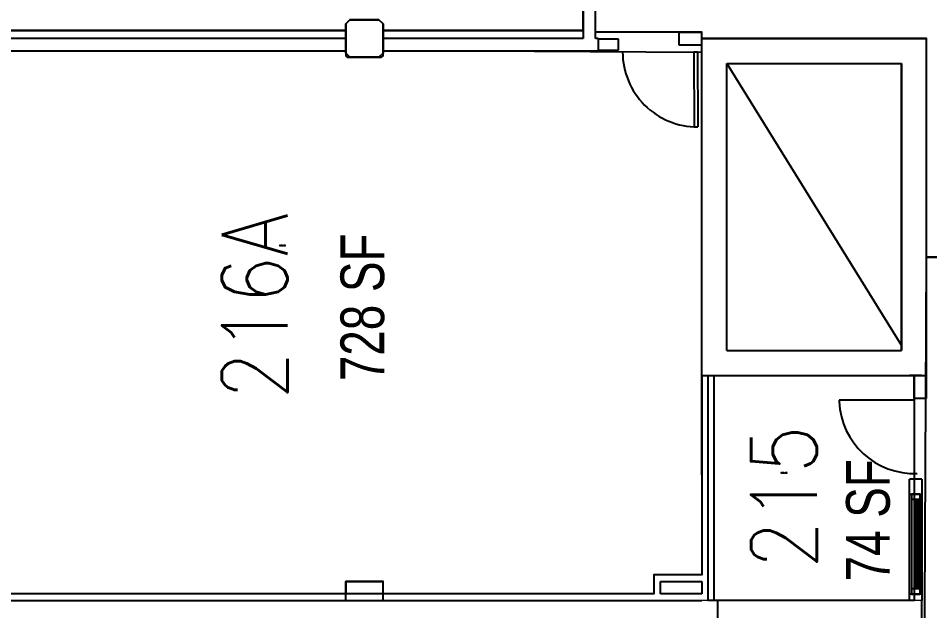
# Model space of a CAD drawing. Header units: inches. Extents: x -234 to 3525, y 0 to 2715.
# Drawn here: x 373.8 to 811.5, y 1345 to 1629.7 of the extents above; entities that cross this region are included whole.
import ezdxf
from ezdxf.enums import TextEntityAlignment as Align

# ---------------------------------------------------------------- set-up
doc = ezdxf.new("R2010")
doc.units = ezdxf.units.IN
doc.header["$LTSCALE"] = 10
doc.header["$MEASUREMENT"] = 0
doc.layers.get('0').update_dxf_attribs({"linetype": 'CONTINUOUS'})
for name, color, linetype in [('A-COL', 5, 'CONTINUOUS'), ('A-DOOR', 2, 'CONTINUOUS'), ('A-FLOR', 3, 'CONTINUOUS'), ('A-GLAZ', 1, 'CONTINUOUS'), ('A-IDEN-RNUM', 7, 'CONTINUOUS'), ('A-IDEN-SNUM', 4, 'CONTINUOUS'), ('A-IDEN-VNUM', 4, 'CONTINUOUS'), ('A-WALL', 5, 'CONTINUOUS'), ('AREA-ASSIGN', 7, 'CONTINUOUS'), ('AREA-TEXT', 3, 'CONTINUOUS')]:
    doc.layers.add(name, color=color, linetype=linetype)
doc.styles.add('AREA', font='arial.ttf', dxfattribs={"width": 0.75, "height": 21})
doc.styles.add('ROOMSNUMBER', font='TXT.SHX', dxfattribs={"height": 0.03})
doc.styles.add('ROOMVNUMBER', font='simplex.shx', dxfattribs={"width": 0.85})

# ---------------------------------------------------------------- blocks, each defined once
blk = doc.blocks.new('COL')
at = {"layer": 'A-COL'}
blk.add_lwpolyline([(9, 7), (9, -7), (7, -9), (-7, -9), (-9, -7), (-9, 7), (-7, 9), (7, 9)], close=True, dxfattribs=at)

msp = doc.modelspace()

# ---------------------------------------------------------------- linework, layer by layer
at = {"layer": 'A-DOOR'}
for p, q in [((700, 1613.5), (698.25, 1613.5)), ((698.25, 1613.5), (698.31, 1577.54)), ((700, 1613.5), (700.06, 1577.5)), ((804, 1446.25), (768, 1446.25)), ((768, 1446.25), (768, 1445.5))]:
    msp.add_line(p, q, dxfattribs=at)
for centre, radius, start, end in [((700, 1613.5), 36, 180, 270.1), ((804, 1447), 36.03, 182.3859, 272.3859)]:
    msp.add_arc(centre, radius, start, end, dxfattribs=at)
at = {"layer": 'A-FLOR'}
for p, q in [((714, 1608), (798, 1472.52)), ((714, 1608), (798, 1608)), ((714, 1470), (714, 1608)), ((798, 1608), (798, 1470)), ((714, 1470), (798, 1470))]:
    msp.add_line(p, q, dxfattribs=at)
at = {"layer": 'A-GLAZ'}
for p, q in [((806.75, 1401), (802.75, 1401)), ((802.75, 1401), (802.75, 1353)), ((802.75, 1401), (806.75, 1401)), ((804, 1401), (804, 1353)), ((806.75, 1401), (806.75, 1353)), ((807, 1401), (807, 1353)), ((806.75, 1398.5), (802.75, 1398.5)), ((804.75, 1398.5), (804.75, 1355.5)), ((805.75, 1398.5), (805.75, 1355.5)), ((806.75, 1355.5), (802.75, 1355.5)), ((806.75, 1353), (802.75, 1353)), ((802.75, 1353), (806.75, 1353))]:
    msp.add_line(p, q, dxfattribs=at)
at = {"layer": 'A-WALL'}
for p, q in [((645, 1623), (645, 1737)), ((651, 1623), (651, 1737)), ((651, 1620), (651, 1734.25)), ((531, 1627), (531, 1623.87)), ((549, 1623.87), (549, 1627)), ((279, 1623.87), (531, 1623.87)), ((531, 1620), (297, 1620)), ((531, 1623.87), (531, 1620)), ((531, 1620), (531, 1614)), ((549, 1620), (549, 1623.87)), ((549, 1623.87), (645, 1623.87)), ((549, 1614), (549, 1620)), ((645, 1620), (549, 1620)), ((645, 1623.87), (645, 1620)), ((652.25, 1620), (651, 1620)), ((652.25, 1619.62), (652.25, 1620)), ((691, 1623), (691, 1617)), ((691, 1623), (702, 1623)), ((702, 1620), (702, 1623)), ((702, 1458), (702, 1620)), ((702, 1620), (810, 1620)), ((810, 1458), (810, 1620)), ((652.25, 1619.62), (652.25, 1614)), ((691, 1617), (702, 1617)), ((297, 1614), (531, 1614)), ((531, 1614), (531, 1611.75)), ((531, 1611.75), (531.75, 1611)), ((531.75, 1611), (548.25, 1611)), ((548.25, 1611), (549, 1611.75)), ((549, 1611.75), (549, 1614)), ((549, 1614), (652.25, 1614)), ((714, 1470), (714, 1608)), ((798, 1470), (798, 1608)), ((702, 1458), (810, 1458)), ((702, 1458), (702, 1362.25)), ((708, 1350), (708, 1458)), ((807.75, 1458), (801.75, 1458)), ((804, 1447), (804, 1458)), ((810, 1447), (810, 1458)), ((810, 1447), (804, 1447)), ((807.75, 1408.25), (801.75, 1408.25)), ((801.75, 1350), (801.75, 1408.25)), ((807.75, 1408.25), (807.75, 1350)), ((801.75, 1401), (807.75, 1401)), ((679, 1362.25), (679, 1353.12)), ((702, 1362.25), (679, 1362.25)), ((531, 1350), (531, 1359)), ((531, 1359), (549, 1359)), ((549, 1350), (549, 1359)), ((682.12, 1353.12), (682.12, 1359.12)), ((682.12, 1359.12), (702, 1359.12)), ((702, 1359.12), (702, 1353.12)), ((679, 1353.12), (331, 1353.12)), ((702, 1353.12), (682.12, 1353.12)), ((807.75, 1353), (801.75, 1353)), ((279, 1350), (702, 1350)), ((801.75, 1350), (708, 1350)), ((709.75, 1330), (709.75, 1350)), ((807.75, 1310), (807.75, 1350))]:
    msp.add_line(p, q, dxfattribs=at)
at = {"layer": 'A-WALL', "lineweight": 25}
for p, q in [((662, 1619.62), (652.25, 1619.62)), ((662, 1614.37), (662, 1619.62)), ((652.25, 1614.37), (662, 1614.37))]:
    msp.add_line(p, q, dxfattribs=at)
at = {"layer": 'A-WALL', "lineweight": 9}
for p, q in [((652.25, 1614), (652.25, 1613.88)), ((702, 1458), (701.88, 1458)), ((702, 1458), (708, 1458)), ((679, 1362.25), (679, 1362.38)), ((708, 1350), (702, 1350)), ((807.88, 1350), (801.75, 1350))]:
    msp.add_line(p, q, dxfattribs=at)
at = {"layer": 'AREA-ASSIGN'}
for points in [[(270, 2073), (699, 2073), (699, 1799), (645, 1799), (645, 1623.87), (549, 1623.87), (549, 1627), (547, 1629), (533, 1629), (531, 1627), (531, 1623.87), (279, 1623.87), (279, 1629), (270, 1629), (270, 1881), (279, 1881), (279, 1899), (270, 1899), (270, 2073)], [(705, 1458), (804, 1458), (804, 1350), (705, 1350), (705, 1458)]]:
    msp.add_lwpolyline(points, close=True, dxfattribs=at)
for points in [[(2324.25, 1514.3), (918, 1515), (810, 1514.92), (810, 1514.92), (810, 1620), (702, 1620), (702, 1623), (651, 1623), (651, 1793)], [(297, 1614), (531, 1614), (531, 1611.71), (531.75, 1611), (548.25, 1611), (549, 1611.75), (549, 1614), (595, 1614), (701.88, 1613.5), (701.88, 1458), (702, 1362.25), (679, 1362.25), (679, 1353.12), (600, 1353.12), (549, 1353.12), (549, 1359), (543, 1359), (537, 1359), (531, 1359), (531, 1353.12), (300, 1353.12)], [(816.93, 549.04), (810, 549), (810, 810), (810, 972), (810, 972), (807.88, 1078), (809.96, 1514.88), (917.91, 1514.88)]]:
    msp.add_lwpolyline(points, dxfattribs=at)

# ---------------------------------------------------------------- block references
msp.add_blockref('COL', (540, 1620))

# ---------------------------------------------------------------- texts
at = {"layer": 'A-IDEN-RNUM', "style": 'ROOMSNUMBER'}
for s, p in [('0216-A0', (500.67, 1520.55)), ('0215-00', (741.46, 1411.32))]:
    msp.add_text(s, height=0.36, rotation=360, dxfattribs=at).set_placement(p, align=Align.MIDDLE_CENTER)
at = {"layer": 'A-IDEN-SNUM', "style": 'ROOMSNUMBER'}
for s, p in [('03500216A0', (500.67, 1520.55)), ('0350021500', (741.46, 1411.32))]:
    msp.add_text(s, height=0.36, rotation=360, dxfattribs=at).set_placement(p, align=Align.MIDDLE_CENTER)
at = {"layer": 'A-IDEN-VNUM', "style": 'ROOMVNUMBER', "width": 0.85}
for s, p in [('216A', (487.3, 1491.31)), ('215', (741.46, 1399.64))]:
    msp.add_text(s, height=31.5, rotation=90, dxfattribs=at).set_placement(p, align=Align.MIDDLE_CENTER)
at = {"layer": 'AREA-TEXT', "style": 'AREA', "width": 0.75}
for s, p in [('728 SF', (538.99, 1490.81)), ('74 SF', (781.8, 1388.48))]:
    msp.add_text(s, height=21, rotation=90, dxfattribs=at).set_placement(p, align=Align.MIDDLE_CENTER)

doc.saveas('drawing.dxf')
